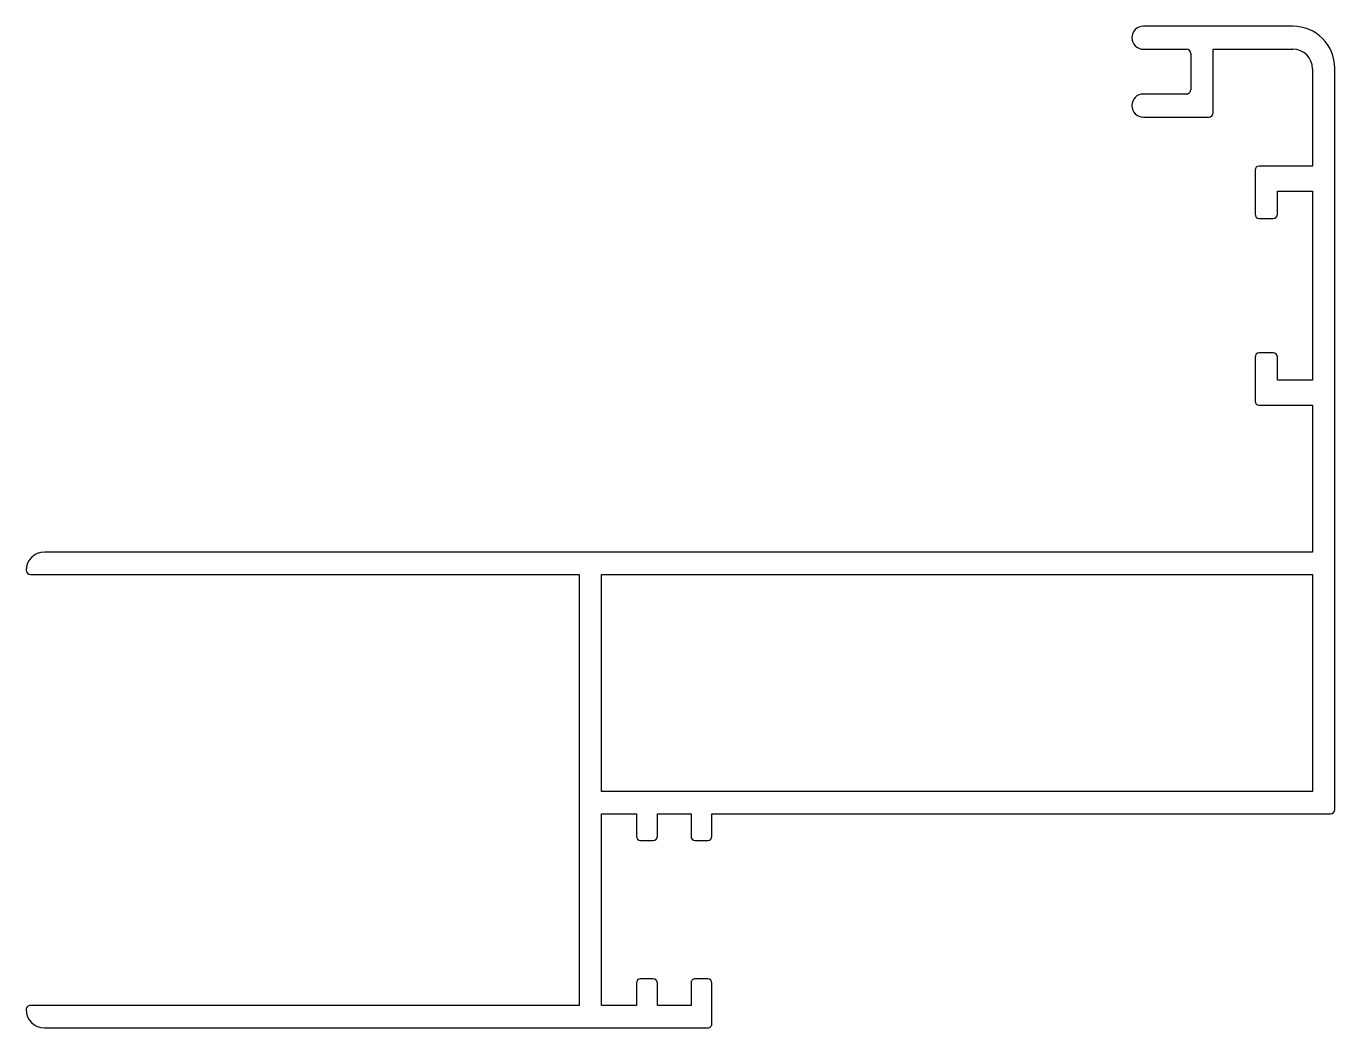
# Model space of a CAD drawing. Extents: x 928.6 to 1022.1, y 418.3 to 489.9.
import ezdxf

# ---------------------------------------------------------------- set-up
doc = ezdxf.new("R2010")
doc.units = 0
doc.layers.get('0').update_dxf_attribs({"linetype": 'CONTINUOUS'})

msp = doc.modelspace()

# ---------------------------------------------------------------- linework, layer by layer
for p, q in [((1019.1, 489.869), (1008.425, 489.869)), ((1008.425, 488.219), (1011.5, 488.219)), ((1013.4, 483.669), (1013.4, 488.219)), ((1013.4, 488.219), (1019.1, 488.219)), ((1011.8, 487.919), (1011.8, 485.319)), ((1020.5, 486.819), (1020.5, 479.869)), ((1022.1, 433.869), (1022.1, 486.869)), ((1011.5, 485.019), (1008.425, 485.019)), ((1008.425, 483.369), (1013.1, 483.369)), ((1020.5, 479.869), (1016.7, 479.869)), ((1016.4, 479.569), (1016.4, 476.419)), ((1018, 476.419), (1018, 478.069)), ((1018, 478.069), (1020.5, 478.069)), ((1020.5, 478.069), (1020.5, 464.569)), ((1016.7, 476.119), (1017.7, 476.119)), ((1016.4, 466.219), (1016.4, 463.069)), ((1017.7, 466.519), (1016.7, 466.519)), ((1018, 464.569), (1018, 466.219)), ((1020.5, 464.569), (1018, 464.569)), ((1016.7, 462.769), (1020.5, 462.769)), ((1020.5, 462.769), (1020.5, 452.269)), ((1020.5, 452.269), (929.9, 452.269)), ((928.9, 450.669), (968.1, 450.669)), ((968.1, 450.669), (968.1, 419.869)), ((969.7, 450.669), (1020.5, 450.669)), ((969.7, 435.169), (969.7, 450.669)), ((1020.5, 450.669), (1020.5, 435.169)), ((1020.5, 435.169), (969.7, 435.169)), ((969.7, 433.569), (972.2, 433.569)), ((969.7, 419.869), (969.7, 433.569)), ((972.2, 433.569), (972.2, 431.969)), ((973.7, 433.569), (976.1, 433.569)), ((973.7, 431.969), (973.7, 433.569)), ((976.1, 433.569), (976.1, 431.969)), ((977.6, 433.569), (1021.8, 433.569)), ((977.6, 431.969), (977.6, 433.569)), ((972.5, 431.669), (973.4, 431.669)), ((976.4, 431.669), (977.3, 431.669)), ((973.4, 421.769), (972.5, 421.769)), ((977.3, 421.769), (976.4, 421.769)), ((972.2, 421.469), (972.2, 419.869)), ((973.7, 419.869), (973.7, 421.469)), ((976.1, 421.469), (976.1, 419.869)), ((977.6, 418.569), (977.6, 421.469)), ((968.1, 419.869), (928.9, 419.869)), ((972.2, 419.869), (969.7, 419.869)), ((976.1, 419.869), (973.7, 419.869)), ((929.9, 418.269), (977.3, 418.269))]:
    msp.add_line(p, q)
for centre, radius, start, end in [((1008.425, 489.044), 0.825, 90, 270), ((1019.1, 486.869), 3, 0, 90), ((1011.5, 487.919), 0.3, 0, 90), ((1019.1, 486.819), 1.4, 0, 90), ((1011.5, 485.319), 0.3, 270, 0.0035), ((1008.425, 484.194), 0.825, 90, 270), ((1013.1, 483.669), 0.3, 270, 0), ((1016.7, 479.569), 0.3, 90, 179.99999), ((1016.7, 476.419), 0.3, 180.00001, 270), ((1017.7, 476.419), 0.3, 270.00233, 0), ((1016.7, 466.219), 0.3, 90, 179.99767), ((1017.7, 466.219), 0.3, 0.00233, 89.99767), ((1016.7, 463.069), 0.3, 180.00001, 270), ((929.9, 450.969), 1.3, 90, 180), ((928.9, 450.969), 0.3, 180.00001, 270), ((1021.8, 433.869), 0.3, 270, 0), ((972.5, 431.969), 0.3, 180, 269.99767), ((973.4, 431.969), 0.3, 270, 0), ((976.4, 431.969), 0.3, 180.00001, 270), ((977.3, 431.969), 0.3, 270, 0), ((972.5, 421.469), 0.3, 90.00233, 180), ((973.4, 421.469), 0.3, 0, 90), ((976.4, 421.469), 0.3, 90, 180.00001), ((977.3, 421.469), 0.3, 0, 90), ((928.9, 419.569), 0.3, 90, 180.00002), ((929.9, 419.569), 1.3, 180.00001, 270), ((977.3, 418.569), 0.3, 270, 0.00005)]:
    msp.add_arc(centre, radius, start, end)

doc.saveas('drawing.dxf')
